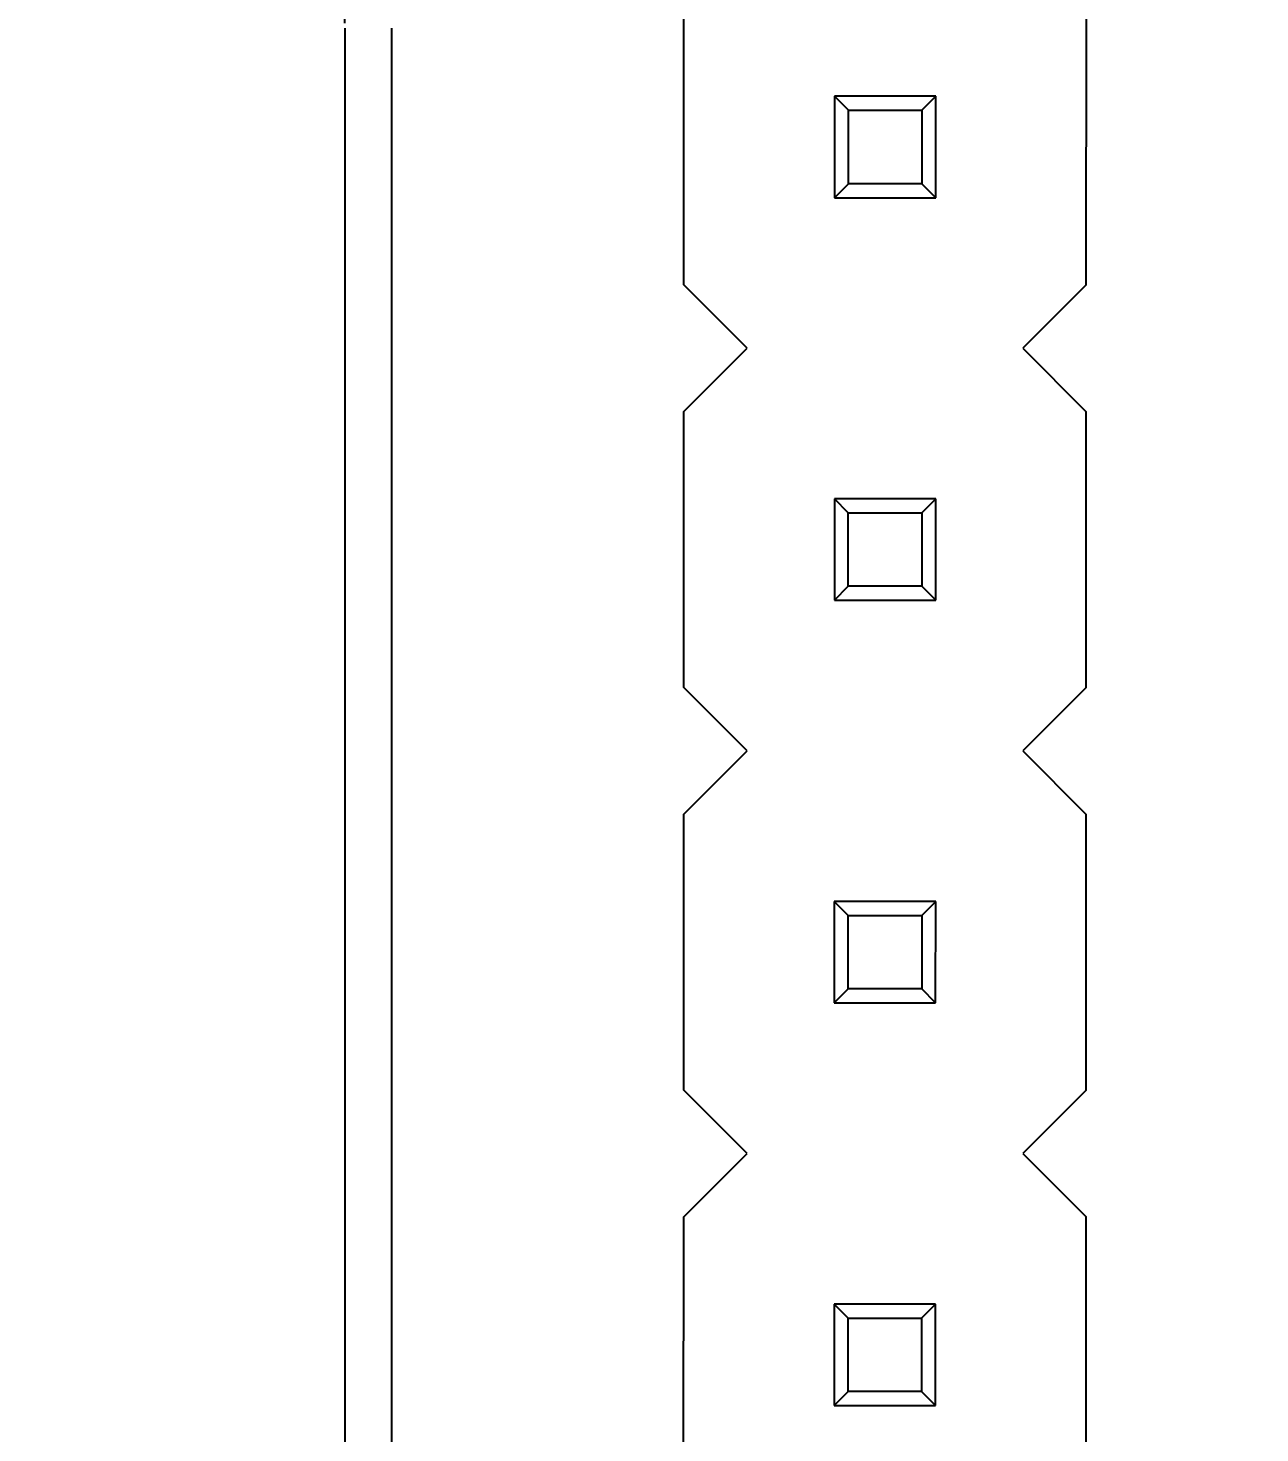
# Model space of a CAD drawing. Header units: millimetres. Extents: x 3 to 124, y -45 to 11.
# Drawn here: x 90.64 to 98.42, y -11.62 to -2.75 of the extents above; entities that cross this region are included whole.
import ezdxf

# ---------------------------------------------------------------- set-up
doc = ezdxf.new("R2010")
doc.units = ezdxf.units.MM
doc.header["$LTSCALE"] = 1.21
doc.header["$MEASUREMENT"] = 0
doc.header["$PDMODE"] = 3
doc.header["$PDSIZE"] = 0.3125
doc.layers.get('0').update_dxf_attribs({"linetype": 'CONTINUOUS'})
doc.layers.get('DEFPOINTS').update_dxf_attribs({"linetype": 'CONTINUOUS'})
doc.layers.add('Dim', color=3, linetype='CONTINUOUS', lineweight=25)
doc.styles.get("Standard").update_dxf_attribs({"font": 'txt', "width": 0.8})
doc.dimstyles.get("Standard").update_dxf_attribs({"dimtxt": 0.15625, "dimasz": 0.1875, "dimexe": 0.125, "dimexo": 0.0625, "dimgap": 0.09, "dimtad": 0, "dimtih": 1, "dimtoh": 1, "dimzin": 4, "dimdsep": 46, "dimtxsty": 'STANDARD', "dimblk": '_FILLED', "dimblk1": '_FILLED', "dimblk2": '_FILLED', "dimcen": 0.09, "dimazin": 1, "dimtp": 0.01, "dimtm": 0.01, "dimtfac": 1, "dimtofl": 0, "dimtmove": 0, "dimatfit": 3, "dimldrblk": '_FILLED', "dimfxl": 1, "dimtolj": 1, "dimtzin": 4, "dimarcsym": 0})

# ---------------------------------------------------------------- blocks, each defined once
blk = doc.blocks.new('_FILLED')
at = {"color": 0, "linetype": 'ByBlock'}
blk.add_solid([(0, 0), (-1, 0.1667), (-1, -0.1667)], dxfattribs=at)
blk = doc.blocks.new('*D22')
at = {"color": 0, "linetype": 'ByBlock', "lineweight": -2}
for p, q in [((92.6442, 5.5001), (90.6442, 5.5001)), ((92.6442, -2.7216), (92.6442, 5.5626)), ((96.4192, 0.3097), (96.4192, 5.5626)), ((96.4192, 5.5001), (98.4192, 5.5001))]:
    blk.add_line(p, q, dxfattribs=at)
at = {"layer": 'DEFPOINTS', "color": 0, "linetype": 'ByBlock'}
for p in [(96.4192, 0.2784), (92.6442, -2.7528)]:
    blk.add_point(p, dxfattribs=at)
at = {"color": 0, "linetype": 'ByBlock', "lineweight": -2}
blk.add_blockref('_FILLED', (92.6442, 5.5001), dxfattribs=at)
at = {"color": 0, "linetype": 'ByBlock', "lineweight": -2, "rotation": 180}
blk.add_blockref('_FILLED', (96.4192, 5.5001), dxfattribs=at)
at = {"color": 0, "linetype": 'ByBlock', "lineweight": -2, "insert": (94.5317, 5.5001), "char_height": 1, "attachment_point": 5}
blk.add_mtext('\\A1;3.77', dxfattribs=at)

msp = doc.modelspace()

# ---------------------------------------------------------------- linework, layer by layer
at = {"color": 6, "linetype": 'Continuous'}
for p, q in [((94.7833, -4.3725), (94.7836, -2.6325)), ((97.3233, -4.373), (97.3236, -2.633)), ((95.7335, -3.1827), (95.7334, -3.8227)), ((95.8217, -3.2709), (95.7335, -3.1827)), ((96.3735, -3.1828), (95.7335, -3.1827)), ((96.2854, -3.271), (96.3735, -3.1828)), ((96.3734, -3.8228), (96.3735, -3.1828)), ((95.8216, -3.7346), (95.8217, -3.2709)), ((95.8217, -3.2709), (96.2854, -3.271)), ((96.2854, -3.271), (96.2853, -3.7346)), ((95.7334, -3.8227), (95.8216, -3.7346)), ((96.2853, -3.7346), (95.8216, -3.7346)), ((96.3734, -3.8228), (96.2853, -3.7346)), ((95.7334, -3.8227), (96.3734, -3.8228)), ((95.1832, -4.7726), (94.7833, -4.3725)), ((97.3233, -4.373), (96.9232, -4.7729)), ((94.7832, -5.1725), (95.1832, -4.7726)), ((96.9232, -4.7729), (97.3232, -5.173)), ((94.7829, -6.9125), (94.7832, -5.1725)), ((97.3229, -6.913), (97.3232, -5.173)), ((95.7331, -5.7227), (95.733, -6.3627)), ((95.8212, -5.8109), (95.7331, -5.7227)), ((96.3731, -5.7228), (95.7331, -5.7227)), ((96.2849, -5.811), (96.3731, -5.7228)), ((96.373, -6.3628), (96.3731, -5.7228)), ((95.8211, -6.2746), (95.8212, -5.8109)), ((95.8212, -5.8109), (96.2849, -5.811)), ((96.2849, -5.811), (96.2848, -6.2746)), ((95.733, -6.3627), (95.8211, -6.2746)), ((96.2848, -6.2746), (95.8211, -6.2746)), ((96.373, -6.3628), (96.2848, -6.2746)), ((95.733, -6.3627), (96.373, -6.3628)), ((95.1828, -7.3126), (94.7829, -6.9125)), ((97.3229, -6.913), (96.9228, -7.3129)), ((94.7827, -7.7125), (95.1828, -7.3126)), ((96.9228, -7.3129), (97.3227, -7.713)), ((94.7824, -9.4525), (94.7827, -7.7125)), ((97.3224, -9.453), (97.3227, -7.713)), ((95.7326, -8.2627), (95.7325, -8.9027)), ((95.8208, -8.3509), (95.7326, -8.2627)), ((96.3726, -8.2628), (95.7326, -8.2627)), ((96.2844, -8.351), (96.3726, -8.2628)), ((96.3725, -8.9028), (96.3726, -8.2628)), ((95.8207, -8.8146), (95.8208, -8.3509)), ((95.8208, -8.3509), (96.2844, -8.351)), ((96.2844, -8.351), (96.2844, -8.8146)), ((95.7325, -8.9027), (95.8207, -8.8146)), ((96.2844, -8.8146), (95.8207, -8.8146)), ((96.3725, -8.9028), (96.2844, -8.8146)), ((95.7325, -8.9027), (96.3725, -8.9028)), ((95.1823, -9.8526), (94.7824, -9.4525)), ((97.3224, -9.453), (96.9223, -9.8529)), ((94.7823, -10.2525), (95.1823, -9.8526)), ((96.9223, -9.8529), (97.3223, -10.253)), ((94.7819, -11.9925), (94.7823, -10.2525)), ((97.3219, -11.993), (97.3223, -10.253)), ((95.7322, -10.8027), (95.732, -11.4427)), ((95.8203, -10.8909), (95.7322, -10.8027)), ((96.3722, -10.8028), (95.7322, -10.8027)), ((96.284, -10.891), (96.3722, -10.8028)), ((96.372, -11.4428), (96.3722, -10.8028)), ((95.8202, -11.3546), (95.8203, -10.8909)), ((95.8203, -10.8909), (96.284, -10.891)), ((96.284, -10.891), (96.2839, -11.3546)), ((95.732, -11.4427), (95.8202, -11.3546)), ((96.2839, -11.3546), (95.8202, -11.3546)), ((96.372, -11.4428), (96.2839, -11.3546)), ((95.732, -11.4427), (96.372, -11.4428))]:
    msp.add_line(p, q, dxfattribs=at)
at = {"color": 7, "linetype": 'Continuous'}
for p, q in [((92.6442, -2.7528), (92.6442, -35.7528)), ((92.9397, -30.0001), (92.9397, -2.7528))]:
    msp.add_line(p, q, dxfattribs=at)

# ---------------------------------------------------------------- dimensions: what is measured, and where the dimension line sits
at = {"layer": 'Dim'}
dim = msp.add_linear_dim(base=(92.64416, 5.50007), p1=(96.41915, 0.27842), p2=(92.64416, -2.75283), dimstyle='STANDARD', override={"dimscale": 0.5, "dimtxt": 2, "dimasz": 2, "dimtih": 0, "dimtoh": 0, "dimzin": 0, "dimcen": 0.198, "dimadec": 0, "dimazin": 0, "dimtp": 0, "dimtm": 0, "dimtdec": 4, "dimtzin": 0}, dxfattribs=at)
dim.commit()
dim.dimension.update_dxf_attribs({"geometry": '*D22', "text_midpoint": (94.53166, 5.50007)})

doc.saveas('drawing.dxf')
